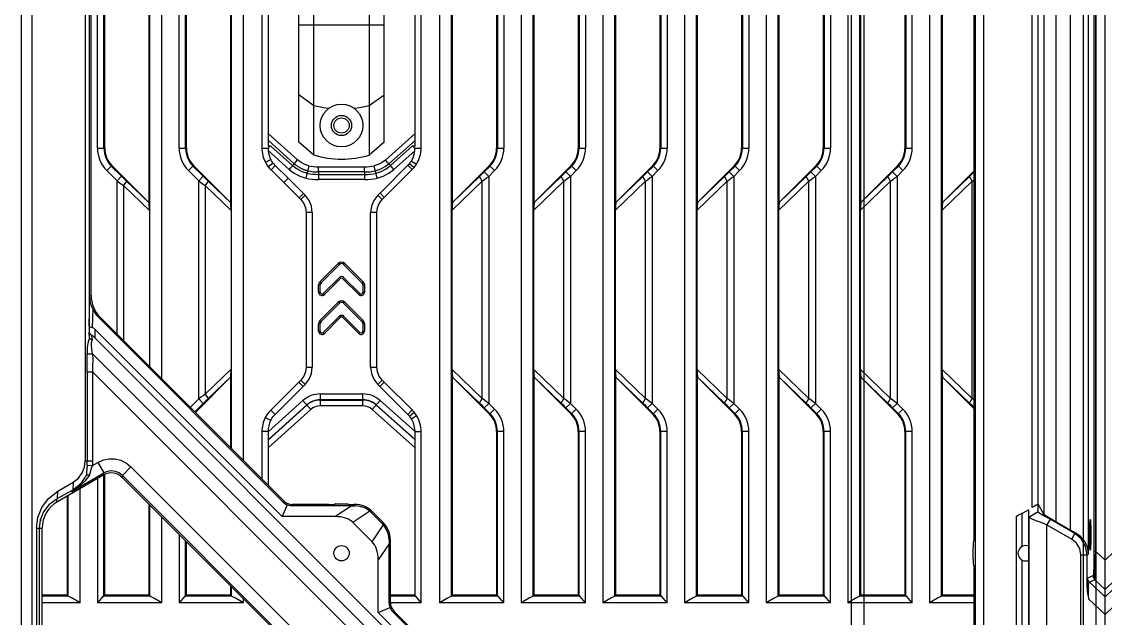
# Model space of a CAD drawing. Header units: millimetres. Extents: x -3132 to 28633, y 682 to 5849.
# Drawn here: x 24383.5 to 24561, y 3838.1 to 3935.7 of the extents above; entities that cross this region are included whole.
import ezdxf

# ---------------------------------------------------------------- set-up
doc = ezdxf.new("R2010")
doc.units = ezdxf.units.MM

# ---------------------------------------------------------------- blocks, each defined once
blk = doc.blocks.new('rtjg')
at = {"linetype": 'Continuous'}
for p, q in [((18239.39, 1763.81), (18239.39, 2763.81)), ((18739.39, 1763.81), (18739.39, 2763.81)), ((18562.02, 1774.2), (18562.02, 2753.42)), ((18563.69, 2752.42), (18563.69, 1775.2)), ((18582.99, 2557.33), (18582.99, 2742.31)), ((18584.99, 2555.33), (18584.99, 2742.31)), ((18596.36, 2543.96), (18596.36, 2742.31)), ((18598.36, 2541.96), (18598.36, 2742.31)), ((18630.42, 2742.31), (18630.42, 2518.72)), ((18632.41, 2519.79), (18632.41, 2742.31)), ((18643.79, 2742.31), (18643.79, 2518.72)), ((18645.78, 2519.79), (18645.78, 2742.31)), ((18657.16, 2742.31), (18657.16, 2518.72)), ((18659.15, 2519.79), (18659.15, 2742.31)), ((18670.53, 2742.31), (18670.53, 2518.72)), ((18672.52, 2519.79), (18672.52, 2742.31)), ((18683.9, 2741.92), (18683.9, 2518.72)), ((18685.89, 2519.79), (18685.89, 2740.75)), ((18737.58, 2736.12), (18737.58, 2527.12)), ((18737.87, 2527.12), (18737.87, 2736.08)), ((18572.44, 2734.24), (18572.44, 2541.89)), ((18573.06, 2734.24), (18573.06, 2562.49)), ((18573.39, 2568.99), (18573.39, 2734.24)), ((18697.27, 2729.43), (18697.27, 2518.72)), ((18699.26, 2519.79), (18699.26, 2727.44)), ((18733.7, 2726.03), (18733.7, 2530.64)), ((18736.69, 2526.71), (18736.69, 2726.03)), ((18731.37, 2531.98), (18731.37, 2723.71)), ((18729.37, 2721.61), (18729.37, 2533.21)), ((18710.64, 2718.18), (18710.64, 2518.72)), ((18712.63, 2519.79), (18712.63, 2714.07)), ((18717.89, 2706.32), (18717.89, 2528.83)), ((18727.42, 2697.01), (18727.42, 2534.29)), ((18728.42, 2534.83), (18728.42, 2697.01)), ((18582.85, 2693.4), (18582.85, 2584.22)), ((18596.22, 2693.4), (18596.22, 2584.22)), ((18632.56, 2584.22), (18632.56, 2693.41)), ((18645.93, 2584.22), (18645.93, 2693.41)), ((18659.3, 2584.22), (18659.3, 2693.41)), ((18672.67, 2584.22), (18672.67, 2693.41)), ((18686.04, 2584.22), (18686.04, 2693.41)), ((18699.41, 2584.22), (18699.41, 2693.41)), ((18712.78, 2584.22), (18712.78, 2693.41)), ((18718.12, 2689.13), (18718.12, 2450.2)), ((18719.54, 2445.33), (18719.54, 2689.13)), ((18574.44, 2593.11), (18574.44, 2684.51)), ((18575.49, 2593.11), (18575.49, 2684.51)), ((18575.62, 2593.11), (18575.62, 2684.51)), ((18587.81, 2593.11), (18587.81, 2684.51)), ((18588.86, 2593.11), (18588.86, 2684.51)), ((18588.99, 2593.11), (18588.99, 2684.51)), ((18601.36, 2684.51), (18601.36, 2593.11)), ((18602.36, 2684.43), (18602.36, 2593.45)), ((18609.85, 2591.98), (18609.85, 2685.64)), ((18618.92, 2685.65), (18618.92, 2591.97)), ((18626.42, 2593.43), (18626.42, 2684.46)), ((18627.42, 2593.11), (18627.42, 2684.5)), ((18639.78, 2684.51), (18639.78, 2593.11)), ((18639.92, 2684.51), (18639.92, 2593.11)), ((18640.97, 2684.51), (18640.97, 2593.11)), ((18653.15, 2684.51), (18653.15, 2593.11)), ((18653.29, 2684.51), (18653.29, 2593.11)), ((18654.34, 2684.51), (18654.34, 2593.11)), ((18666.52, 2684.51), (18666.52, 2593.11)), ((18666.66, 2684.51), (18666.66, 2593.11)), ((18667.71, 2684.51), (18667.71, 2593.11)), ((18679.89, 2684.51), (18679.89, 2593.11)), ((18680.03, 2684.51), (18680.03, 2593.11)), ((18681.08, 2684.51), (18681.08, 2593.11)), ((18693.26, 2684.51), (18693.26, 2593.11)), ((18693.4, 2684.51), (18693.4, 2593.11)), ((18694.45, 2684.51), (18694.45, 2593.11)), ((18706.63, 2684.51), (18706.63, 2593.11)), ((18706.77, 2684.51), (18706.77, 2593.11)), ((18707.82, 2593.11), (18707.82, 2684.51)), ((18607.39, 2594.07), (18607.39, 2683.54)), ((18621.39, 2594.06), (18621.39, 2683.55)), ((18607.39, 2613.28), (18621.39, 2613.28)), ((18609.85, 2600.04), (18607.39, 2601.81)), ((18621.39, 2601.8), (18618.92, 2600.02)), ((18607.2, 2591.17), (18602.36, 2595.51)), ((18606.65, 2590.55), (18602.36, 2594.39)), ((18609.85, 2591.98), (18607.39, 2594.07)), ((18621.39, 2594.06), (18618.92, 2591.97)), ((18626.42, 2595.49), (18621.58, 2591.16)), ((18626.42, 2594.37), (18622.13, 2590.54)), ((18574.44, 2593.11), (18575.62, 2593.11)), ((18587.81, 2593.11), (18588.99, 2593.11)), ((18601.36, 2593.11), (18602.41, 2593.11)), ((18602.8, 2593.45), (18602.36, 2593.45)), ((18602.38, 2592.72), (18605.83, 2589.62)), ((18602.8, 2593.45), (18606.38, 2590.24)), ((18622.4, 2590.24), (18625.97, 2593.43)), ((18622.95, 2589.61), (18626.4, 2592.69)), ((18626.42, 2593.43), (18625.97, 2593.43)), ((18626.36, 2593.11), (18627.42, 2593.11)), ((18639.78, 2593.11), (18640.97, 2593.11)), ((18653.15, 2593.11), (18654.34, 2593.11)), ((18666.52, 2593.11), (18667.71, 2593.11)), ((18679.89, 2593.11), (18681.08, 2593.11)), ((18693.26, 2593.11), (18694.45, 2593.11)), ((18706.63, 2593.11), (18707.82, 2593.11)), ((18602.82, 2591.24), (18601.93, 2590.78)), ((18603.19, 2590.67), (18602.4, 2590.05)), ((18606.65, 2590.55), (18606.38, 2590.24)), ((18606.65, 2590.55), (18606.8, 2590.71)), ((18606.8, 2590.71), (18607.2, 2591.17)), ((18625.24, 2590.3), (18620.69, 2585.75)), ((18621.98, 2590.71), (18621.58, 2591.16)), ((18622.13, 2590.54), (18621.98, 2590.71)), ((18622.13, 2590.54), (18622.4, 2590.24)), ((18625.24, 2590.3), (18625.94, 2589.59)), ((18625.5, 2590.58), (18626.26, 2589.94)), ((18625.82, 2591), (18626.67, 2590.48)), ((18576.79, 2590.28), (18575.95, 2589.44)), ((18575.95, 2589.44), (18577.64, 2587.75)), ((18578.39, 2588.5), (18576.7, 2590.18)), ((18582.85, 2584.22), (18576.79, 2590.28)), ((18590.16, 2590.28), (18589.32, 2589.44)), ((18589.32, 2589.44), (18591.01, 2587.75)), ((18591.76, 2588.5), (18590.07, 2590.18)), ((18596.22, 2584.22), (18590.16, 2590.28)), ((18603.54, 2590.28), (18602.85, 2589.56)), ((18602.85, 2589.56), (18604.93, 2587.49)), ((18605.64, 2588.2), (18603.54, 2590.28)), ((18609.05, 2590.22), (18608.56, 2588.2)), ((18608.78, 2589.43), (18608.85, 2589.41)), ((18610.61, 2590.04), (18618.17, 2590.04)), ((18610.61, 2589.21), (18610.61, 2588.8)), ((18618.16, 2589.21), (18610.61, 2589.21)), ((18610.61, 2588.8), (18618.16, 2588.8)), ((18618.16, 2589.21), (18618.16, 2588.8)), ((18620.24, 2588.21), (18619.75, 2590.22)), ((18621.39, 2585.04), (18625.94, 2589.59)), ((18622.95, 2589.61), (18622.4, 2590.24)), ((18638.61, 2590.28), (18632.56, 2584.22)), ((18638.71, 2590.18), (18637.76, 2589.23)), ((18637.76, 2589.23), (18638.5, 2588.49)), ((18638.5, 2588.49), (18639.45, 2589.44)), ((18639.45, 2589.44), (18638.61, 2590.28)), ((18651.98, 2590.28), (18645.93, 2584.22)), ((18652.08, 2590.18), (18651.13, 2589.23)), ((18651.13, 2589.23), (18651.87, 2588.49)), ((18651.87, 2588.49), (18652.82, 2589.44)), ((18652.82, 2589.44), (18651.98, 2590.28)), ((18665.35, 2590.28), (18659.3, 2584.22)), ((18665.45, 2590.18), (18664.5, 2589.23)), ((18664.5, 2589.23), (18665.24, 2588.49)), ((18665.24, 2588.49), (18666.19, 2589.44)), ((18666.19, 2589.44), (18665.35, 2590.28)), ((18678.72, 2590.28), (18672.67, 2584.22)), ((18678.82, 2590.18), (18677.87, 2589.23)), ((18677.87, 2589.23), (18678.61, 2588.49)), ((18678.61, 2588.49), (18679.56, 2589.44)), ((18679.56, 2589.44), (18678.72, 2590.28)), ((18692.09, 2590.28), (18686.04, 2584.22)), ((18692.19, 2590.18), (18691.24, 2589.23)), ((18691.24, 2589.23), (18691.98, 2588.49)), ((18691.98, 2588.49), (18692.93, 2589.44)), ((18692.93, 2589.44), (18692.09, 2590.28)), ((18705.46, 2590.28), (18699.41, 2584.22)), ((18705.56, 2590.18), (18704.61, 2589.23)), ((18704.61, 2589.23), (18705.35, 2588.49)), ((18705.35, 2588.49), (18706.3, 2589.44)), ((18706.3, 2589.44), (18705.46, 2590.28)), ((18717.89, 2589.33), (18712.78, 2584.22)), ((18577.64, 2587.75), (18578.39, 2588.5)), ((18577.64, 2562.68), (18577.64, 2587.75)), ((18579.17, 2587.72), (18578.71, 2586.98)), ((18578.71, 2586.98), (18578.71, 2561.61)), ((18578.71, 2586.98), (18582.95, 2582.88)), ((18582.88, 2584.14), (18579.17, 2587.72)), ((18591.01, 2587.75), (18591.76, 2588.5)), ((18591.01, 2552.08), (18591.01, 2587.75)), ((18592.54, 2587.72), (18592.08, 2586.98)), ((18592.08, 2586.98), (18592.08, 2552.85)), ((18592.08, 2586.98), (18596.32, 2582.88)), ((18596.25, 2584.14), (18592.54, 2587.72)), ((18605.64, 2588.2), (18604.93, 2587.49)), ((18604.93, 2587.49), (18607.43, 2584.99)), ((18608.14, 2585.7), (18605.64, 2588.2)), ((18618.16, 2587.97), (18610.62, 2587.97)), ((18632.47, 2582.92), (18637.43, 2587.71)), ((18636.97, 2588.46), (18632.54, 2584.19)), ((18637.43, 2587.71), (18636.97, 2588.46)), ((18637.43, 2552.12), (18637.43, 2587.71)), ((18638.5, 2588.49), (18638.5, 2551.34)), ((18645.84, 2582.92), (18650.8, 2587.71)), ((18650.34, 2588.46), (18645.91, 2584.19)), ((18650.8, 2587.71), (18650.34, 2588.46)), ((18650.8, 2552.12), (18650.8, 2587.71)), ((18651.87, 2588.49), (18651.87, 2551.34)), ((18659.21, 2582.92), (18664.17, 2587.71)), ((18663.71, 2588.46), (18659.28, 2584.19)), ((18664.17, 2587.71), (18663.71, 2588.46)), ((18664.17, 2552.12), (18664.17, 2587.71)), ((18665.24, 2588.49), (18665.24, 2551.34)), ((18672.58, 2582.92), (18677.54, 2587.71)), ((18677.08, 2588.46), (18672.65, 2584.19)), ((18677.54, 2587.71), (18677.08, 2588.46)), ((18677.54, 2552.12), (18677.54, 2587.71)), ((18678.61, 2588.49), (18678.61, 2551.34)), ((18685.95, 2582.92), (18690.91, 2587.71)), ((18690.45, 2588.46), (18686.02, 2584.19)), ((18690.91, 2587.71), (18690.45, 2588.46)), ((18690.91, 2552.12), (18690.91, 2587.71)), ((18691.98, 2588.49), (18691.98, 2551.34)), ((18699.32, 2582.92), (18704.28, 2587.71)), ((18703.82, 2588.46), (18699.39, 2584.19)), ((18704.28, 2587.71), (18703.82, 2588.46)), ((18704.28, 2552.12), (18704.28, 2587.71)), ((18705.35, 2588.49), (18705.35, 2551.34)), ((18712.69, 2582.92), (18717.65, 2587.71)), ((18717.19, 2588.46), (18712.76, 2584.19)), ((18717.65, 2587.71), (18717.19, 2588.46)), ((18717.65, 2587.71), (18717.89, 2587.88)), ((18717.65, 2552.12), (18717.65, 2587.71)), ((18608.14, 2585.7), (18607.43, 2584.99)), ((18608.42, 2585.41), (18607.72, 2584.7)), ((18620.35, 2585.41), (18621.05, 2584.7)), ((18620.69, 2585.75), (18621.39, 2585.04)), ((18582.85, 2584.22), (18582.88, 2584.14)), ((18582.95, 2582.88), (18582.88, 2584.14)), ((18596.22, 2584.22), (18596.25, 2584.14)), ((18596.32, 2582.88), (18596.25, 2584.14)), ((18632.54, 2584.19), (18632.47, 2582.92)), ((18632.56, 2584.22), (18632.54, 2584.19)), ((18645.91, 2584.19), (18645.84, 2582.92)), ((18645.93, 2584.22), (18645.91, 2584.19)), ((18659.28, 2584.19), (18659.21, 2582.92)), ((18659.3, 2584.22), (18659.28, 2584.19)), ((18672.65, 2584.19), (18672.58, 2582.92)), ((18672.67, 2584.22), (18672.65, 2584.19)), ((18686.02, 2584.19), (18685.95, 2582.92)), ((18686.04, 2584.22), (18686.02, 2584.19)), ((18699.39, 2584.19), (18699.32, 2582.92)), ((18699.41, 2584.22), (18699.39, 2584.19)), ((18712.76, 2584.19), (18712.69, 2582.92)), ((18712.78, 2584.22), (18712.76, 2584.19)), ((18582.95, 2582.88), (18582.95, 2557.37)), ((18596.32, 2582.88), (18596.32, 2556.95)), ((18608.61, 2582.57), (18608.61, 2557.26)), ((18609.61, 2582.57), (18608.61, 2582.57)), ((18609.61, 2582.57), (18609.61, 2557.26)), ((18619.16, 2557.26), (18619.16, 2582.57)), ((18620.16, 2582.57), (18619.16, 2582.57)), ((18620.16, 2557.26), (18620.16, 2582.57)), ((18632.47, 2582.92), (18632.47, 2556.91)), ((18645.84, 2582.92), (18645.84, 2556.91)), ((18659.21, 2582.92), (18659.21, 2556.91)), ((18672.58, 2582.92), (18672.58, 2556.91)), ((18685.95, 2582.92), (18685.95, 2556.91)), ((18699.32, 2582.92), (18699.32, 2556.91)), ((18712.69, 2582.92), (18712.69, 2556.91)), ((18613.86, 2574.25), (18610.86, 2571.25)), ((18611.04, 2571.08), (18614.04, 2574.08)), ((18614.04, 2574.08), (18613.86, 2574.25)), ((18614.92, 2574.25), (18614.74, 2574.08)), ((18614.74, 2574.08), (18617.74, 2571.08)), ((18617.92, 2571.25), (18614.92, 2574.25)), ((18610.86, 2571.25), (18611.04, 2571.08)), ((18614.04, 2571.96), (18611.4, 2569.32)), ((18611.58, 2569.14), (18614.21, 2571.78)), ((18614.21, 2571.78), (18614.04, 2571.96)), ((18614.74, 2571.96), (18614.57, 2571.78)), ((18614.57, 2571.78), (18617.2, 2569.14)), ((18617.38, 2569.32), (18614.74, 2571.96)), ((18617.74, 2571.08), (18617.92, 2571.25)), ((18610.64, 2569.53), (18610.64, 2570.72)), ((18610.89, 2570.72), (18610.64, 2570.72)), ((18610.64, 2569.53), (18610.89, 2569.53)), ((18610.89, 2569.53), (18610.89, 2570.72)), ((18611.4, 2569.32), (18611.58, 2569.14)), ((18617.2, 2569.14), (18617.38, 2569.32)), ((18617.89, 2570.72), (18617.89, 2569.53)), ((18618.14, 2570.72), (18617.89, 2570.72)), ((18617.89, 2569.53), (18618.14, 2569.53)), ((18618.14, 2570.72), (18618.14, 2569.53)), ((18573.08, 2564), (18573.2, 2568.91)), ((18573.39, 2568.99), (18573.2, 2568.91)), ((18613.86, 2567.89), (18610.86, 2564.89)), ((18611.04, 2564.71), (18614.04, 2567.71)), ((18614.04, 2567.71), (18613.86, 2567.89)), ((18614.92, 2567.89), (18614.74, 2567.71)), ((18614.74, 2567.71), (18617.74, 2564.71)), ((18617.92, 2564.89), (18614.92, 2567.89)), ((18573.66, 2566.79), (18573.58, 2563.73)), ((18574.63, 2565.38), (18574.85, 2565.47)), ((18574.85, 2565.47), (18604.93, 2535.39)), ((18614.04, 2565.59), (18611.4, 2562.96)), ((18614.21, 2565.42), (18614.04, 2565.59)), ((18614.74, 2565.59), (18614.57, 2565.42)), ((18617.38, 2562.96), (18614.74, 2565.59)), ((18574.63, 2565.38), (18604.84, 2535.18)), ((18610.64, 2563.17), (18610.64, 2564.36)), ((18610.89, 2564.36), (18610.64, 2564.36)), ((18610.86, 2564.89), (18611.04, 2564.71)), ((18610.89, 2563.17), (18610.89, 2564.36)), ((18611.58, 2562.78), (18614.21, 2565.42)), ((18614.57, 2565.42), (18617.2, 2562.78)), ((18617.74, 2564.71), (18617.92, 2564.89)), ((18617.89, 2564.36), (18617.89, 2563.17)), ((18618.14, 2564.36), (18617.89, 2564.36)), ((18618.14, 2564.36), (18618.14, 2563.17)), ((18574.07, 2562.01), (18574.07, 2563.42)), ((18604.68, 2532.81), (18574.07, 2563.42)), ((18574.07, 2562.01), (18691.03, 2445.05)), ((18610.64, 2563.17), (18610.89, 2563.17)), ((18611.4, 2562.96), (18611.58, 2562.78)), ((18617.2, 2562.78), (18617.38, 2562.96)), ((18617.89, 2563.17), (18618.14, 2563.17)), ((18663.49, 2469.63), (18573.64, 2559.47)), ((18596.32, 2556.95), (18592.08, 2552.85)), ((18596.25, 2555.69), (18596.32, 2556.95)), ((18608.61, 2557.26), (18609.61, 2557.26)), ((18619.16, 2557.26), (18620.16, 2557.26)), ((18632.47, 2556.91), (18632.54, 2555.64)), ((18637.43, 2552.12), (18632.47, 2556.91)), ((18645.84, 2556.91), (18645.91, 2555.64)), ((18650.8, 2552.12), (18645.84, 2556.91)), ((18659.21, 2556.91), (18659.28, 2555.64)), ((18664.17, 2552.12), (18659.21, 2556.91)), ((18672.58, 2556.91), (18672.65, 2555.64)), ((18677.54, 2552.12), (18672.58, 2556.91)), ((18685.95, 2556.91), (18686.02, 2555.64)), ((18690.91, 2552.12), (18685.95, 2556.91)), ((18699.32, 2556.91), (18699.39, 2555.64)), ((18704.28, 2552.12), (18699.32, 2556.91)), ((18712.69, 2556.91), (18712.76, 2555.64)), ((18717.65, 2552.12), (18712.69, 2556.91)), ((18572.76, 2556.49), (18572.76, 2541.89)), ((18572.76, 2556.49), (18573.63, 2556.49)), ((18573.63, 2556.49), (18573.63, 2541.89)), ((18573.63, 2556.49), (18662.73, 2467.39)), ((18590.47, 2549.85), (18596.22, 2555.61)), ((18592.54, 2552.11), (18596.25, 2555.69)), ((18596.22, 2555.61), (18596.25, 2555.69)), ((18596.22, 2555.61), (18596.22, 2544.1)), ((18607.42, 2554.83), (18602.82, 2550.25)), ((18608.12, 2554.12), (18607.42, 2554.83)), ((18608.43, 2554.43), (18607.72, 2555.13)), ((18620.35, 2554.42), (18621.06, 2555.13)), ((18632.55, 2555.64), (18636.97, 2551.37)), ((18632.56, 2519.94), (18632.56, 2555.62)), ((18632.56, 2555.62), (18638.61, 2549.55)), ((18645.92, 2555.64), (18650.34, 2551.37)), ((18645.93, 2519.94), (18645.93, 2555.62)), ((18645.93, 2555.62), (18651.98, 2549.55)), ((18659.29, 2555.64), (18663.71, 2551.37)), ((18659.3, 2519.94), (18659.3, 2555.62)), ((18659.3, 2555.62), (18665.35, 2549.55)), ((18672.66, 2555.64), (18677.08, 2551.37)), ((18672.67, 2519.94), (18672.67, 2555.62)), ((18672.67, 2555.62), (18678.72, 2549.55)), ((18686.03, 2555.64), (18690.45, 2551.37)), ((18686.04, 2519.94), (18686.04, 2555.62)), ((18686.04, 2555.62), (18692.09, 2549.55)), ((18699.4, 2555.64), (18703.82, 2551.37)), ((18699.41, 2519.94), (18699.41, 2555.62)), ((18699.41, 2555.62), (18705.46, 2549.55)), ((18712.77, 2555.64), (18717.19, 2551.37)), ((18712.78, 2519.94), (18712.78, 2555.62)), ((18712.78, 2555.62), (18717.89, 2550.5)), ((18603.53, 2549.54), (18608.12, 2554.12)), ((18621.39, 2554.8), (18620.68, 2554.09)), ((18620.68, 2554.09), (18625.23, 2549.54)), ((18625.93, 2550.26), (18621.39, 2554.8)), ((18591.01, 2552.08), (18589.63, 2550.69)), ((18590.37, 2549.95), (18591.76, 2551.34)), ((18591.76, 2551.34), (18591.01, 2552.08)), ((18592.08, 2552.85), (18592.54, 2552.11)), ((18608.07, 2551.8), (18602.36, 2546.68)), ((18609.37, 2550.35), (18608.07, 2551.8)), ((18610.89, 2552.88), (18610.89, 2550.94)), ((18610.89, 2552.88), (18617.9, 2552.88)), ((18617.9, 2551.93), (18610.89, 2551.93)), ((18610.89, 2551.89), (18617.9, 2551.89)), ((18617.9, 2550.94), (18617.9, 2552.88)), ((18620.71, 2551.8), (18619.42, 2550.36)), ((18626.42, 2546.71), (18620.71, 2551.8)), ((18636.97, 2551.37), (18637.43, 2552.12)), ((18638.5, 2551.34), (18637.76, 2550.6)), ((18639.45, 2550.39), (18638.5, 2551.34)), ((18650.34, 2551.37), (18650.8, 2552.12)), ((18651.87, 2551.34), (18651.13, 2550.6)), ((18652.82, 2550.39), (18651.87, 2551.34)), ((18663.71, 2551.37), (18664.17, 2552.12)), ((18665.24, 2551.34), (18664.5, 2550.6)), ((18666.19, 2550.39), (18665.24, 2551.34)), ((18677.08, 2551.37), (18677.54, 2552.12)), ((18678.61, 2551.34), (18677.87, 2550.6)), ((18679.56, 2550.39), (18678.61, 2551.34)), ((18690.45, 2551.37), (18690.91, 2552.12)), ((18691.98, 2551.34), (18691.24, 2550.6)), ((18692.93, 2550.39), (18691.98, 2551.34)), ((18703.82, 2551.37), (18704.28, 2552.12)), ((18705.35, 2551.34), (18704.61, 2550.6)), ((18706.3, 2550.39), (18705.35, 2551.34)), ((18717.19, 2551.37), (18717.65, 2552.12)), ((18717.89, 2551.95), (18717.65, 2552.12)), ((18608.7, 2551.09), (18602.36, 2545.4)), ((18602.36, 2545.34), (18608.73, 2551.06)), ((18602.36, 2544.07), (18609.37, 2550.35)), ((18603.53, 2549.54), (18602.82, 2550.25)), ((18617.9, 2550.94), (18610.89, 2550.94)), ((18619.42, 2550.36), (18626.42, 2544.09)), ((18620.05, 2551.06), (18626.42, 2545.36)), ((18626.42, 2545.42), (18620.08, 2551.1)), ((18625.23, 2549.54), (18625.93, 2550.26)), ((18625.5, 2549.25), (18626.27, 2549.89)), ((18638.71, 2549.65), (18637.76, 2550.6)), ((18638.61, 2549.55), (18639.45, 2550.39)), ((18652.08, 2549.65), (18651.13, 2550.6)), ((18651.98, 2549.55), (18652.82, 2550.39)), ((18665.45, 2549.65), (18664.5, 2550.6)), ((18665.35, 2549.55), (18666.19, 2550.39)), ((18678.82, 2549.65), (18677.87, 2550.6)), ((18678.72, 2549.55), (18679.56, 2550.39)), ((18692.19, 2549.65), (18691.24, 2550.6)), ((18692.09, 2549.55), (18692.93, 2550.39)), ((18705.56, 2549.65), (18704.61, 2550.6)), ((18705.46, 2549.55), (18706.3, 2550.39)), ((18602.81, 2548.56), (18601.91, 2549.02)), ((18625.82, 2548.83), (18626.67, 2549.36)), ((18601.36, 2546.73), (18601.36, 2538.96)), ((18602.36, 2546.73), (18601.36, 2546.73)), ((18602.36, 2546.73), (18602.36, 2537.96)), ((18626.42, 2546.71), (18627.42, 2546.72)), ((18626.42, 2519.81), (18626.42, 2546.71)), ((18627.42, 2518.72), (18627.42, 2546.71)), ((18639.78, 2546.73), (18639.78, 2519.94)), ((18640.97, 2546.73), (18639.78, 2546.73)), ((18639.92, 2519.81), (18639.92, 2546.73)), ((18640.97, 2518.72), (18640.97, 2546.73)), ((18653.15, 2546.73), (18653.15, 2519.94)), ((18654.34, 2546.73), (18653.15, 2546.73)), ((18653.29, 2519.81), (18653.29, 2546.73)), ((18654.34, 2518.72), (18654.34, 2546.73)), ((18666.52, 2546.73), (18666.52, 2519.94)), ((18667.71, 2546.73), (18666.52, 2546.73)), ((18666.66, 2519.81), (18666.66, 2546.73)), ((18667.71, 2518.72), (18667.71, 2546.73)), ((18679.89, 2546.73), (18679.89, 2519.94)), ((18681.08, 2546.73), (18679.89, 2546.73)), ((18680.03, 2519.81), (18680.03, 2546.73)), ((18681.08, 2518.72), (18681.08, 2546.73)), ((18693.26, 2546.73), (18693.26, 2519.94)), ((18694.45, 2546.73), (18693.26, 2546.73)), ((18693.4, 2519.81), (18693.4, 2546.73)), ((18694.45, 2518.72), (18694.45, 2546.73)), ((18706.63, 2546.73), (18706.63, 2519.94)), ((18707.82, 2546.73), (18706.63, 2546.73)), ((18706.77, 2519.81), (18706.77, 2546.73)), ((18707.82, 2518.72), (18707.82, 2546.73)), ((18573.63, 2541.89), (18572.44, 2541.89)), ((18572.73, 2541.25), (18573.6, 2541.16)), ((18573.6, 2541.16), (18574.51, 2541.69)), ((18574.51, 2541.69), (18575.5, 2539.95)), ((18578.51, 2539.56), (18579.92, 2540.97)), ((18662.73, 2458.16), (18579.92, 2540.97)), ((18575.46, 2539.62), (18567.89, 2535.25)), ((18570.26, 2536.93), (18575.5, 2539.95)), ((18570.44, 2538.43), (18571.32, 2539.12)), ((18572.37, 2539.2), (18571.84, 2538.41)), ((18572.17, 2538.85), (18572.37, 2539.2)), ((18573.15, 2539.61), (18572.38, 2538.63)), ((18574.44, 2539.03), (18574.44, 2518.72)), ((18575.46, 2539.62), (18575.5, 2539.95)), ((18575.49, 2519.81), (18575.49, 2539.62)), ((18575.62, 2519.94), (18575.62, 2539.7)), ((18578.51, 2539.56), (18578.46, 2539.23)), ((18605.81, 2511.89), (18578.46, 2539.23)), ((18578.51, 2539.56), (18607.96, 2510.11)), ((18567.94, 2536.98), (18570.44, 2538.43)), ((18571.41, 2537.73), (18570.26, 2536.93)), ((18570.26, 2536.93), (18570.59, 2537.15)), ((18570.44, 2538.43), (18570.4, 2537.13)), ((18571.18, 2537.71), (18570.4, 2537.13)), ((18571.84, 2538.41), (18571.18, 2537.71)), ((18572.38, 2538.63), (18571.41, 2537.73)), ((18571.62, 2518.72), (18571.62, 2537.41)), ((18567.67, 2535.63), (18567.9, 2535.75)), ((18567.89, 2535.25), (18567.67, 2535.63)), ((18570.2, 2537.02), (18567.9, 2535.75)), ((18567.9, 2535.75), (18567.94, 2536.98)), ((18569.48, 2536.17), (18569.48, 2519.94)), ((18569.62, 2519.79), (18569.62, 2536.25)), ((18570.2, 2537.02), (18570.26, 2536.93)), ((18604.93, 2535.39), (18604.87, 2535.25)), ((18565.59, 2533.59), (18565.04, 2532.26)), ((18582.85, 2534.84), (18582.85, 2519.94)), ((18582.99, 2519.79), (18582.99, 2534.7)), ((18605.49, 2534.75), (18604.68, 2532.81)), ((18615.95, 2534.59), (18606.22, 2534.59)), ((18606.28, 2534.67), (18606.33, 2534.81)), ((18612.31, 2534.81), (18606.33, 2534.81)), ((18613.4, 2534.88), (18613.31, 2534.84)), ((18613.32, 2532.81), (18615.95, 2534.59)), ((18613.4, 2534.88), (18615.38, 2534.88)), ((18615.38, 2534.88), (18615.47, 2534.84)), ((18619.02, 2533.7), (18616.26, 2531.83)), ((18616.58, 2534.81), (18616.46, 2534.81)), ((18616.58, 2534.81), (18616.58, 2534.59)), ((18619.26, 2533.49), (18619.41, 2533.64)), ((18619.41, 2533.64), (18621.22, 2531.83)), ((18726.89, 2533.94), (18725.83, 2533.33)), ((18726.89, 2493.68), (18726.89, 2533.94)), ((18728.44, 2533.59), (18726.89, 2532.69)), ((18728.44, 2534.82), (18728.42, 2534.83)), ((18728.44, 2533.59), (18728.44, 2534.82)), ((18729.37, 2533.21), (18728.44, 2534.82)), ((18564.44, 2530.92), (18564.67, 2532.69)), ((18565.04, 2532.26), (18564.87, 2530.92)), ((18565.12, 2532.05), (18565.02, 2532.05)), ((18565.12, 2532.44), (18565.12, 2532.05)), ((18584.99, 2518.72), (18584.99, 2532.7)), ((18613.32, 2532.81), (18604.68, 2532.81)), ((18619.41, 2528.69), (18616.26, 2531.83)), ((18621.07, 2531.68), (18619.26, 2533.49)), ((18621.22, 2531.83), (18621.07, 2531.68)), ((18724.84, 2532.79), (18724.84, 2494.82)), ((18725.83, 2527.93), (18725.83, 2533.33)), ((18726.96, 2494.97), (18726.96, 2532.65)), ((18726.96, 2532.65), (18727.41, 2532.45)), ((18730.41, 2532.37), (18729.89, 2531.48)), ((18734.46, 2530.04), (18730.41, 2532.37)), ((18731.37, 2531.98), (18733.7, 2530.64)), ((18564.44, 2530.92), (18564.44, 2429.74)), ((18564.44, 2530.92), (18565.39, 2530.92)), ((18564.87, 2530.92), (18564.87, 2429.74)), ((18565.39, 2429.74), (18565.39, 2530.92)), ((18619.41, 2528.69), (18621.28, 2531.44)), ((18729.3, 2531.71), (18729.89, 2531.48)), ((18729.89, 2496.14), (18729.89, 2531.48)), ((18729.89, 2531.48), (18733.94, 2529.14)), ((18733.94, 2529.14), (18734.46, 2530.04)), ((18734.6, 2530.12), (18734.46, 2530.04)), ((18587.81, 2529.89), (18587.81, 2518.72)), ((18588.86, 2519.81), (18588.86, 2528.83)), ((18588.99, 2519.94), (18588.99, 2528.7)), ((18622.17, 2528.37), (18620.39, 2525.74)), ((18622.17, 2529), (18622.39, 2529)), ((18622.17, 2518.64), (18622.17, 2528.37)), ((18622.39, 2518.76), (18622.39, 2529)), ((18239.39, 2525.68), (18240.91, 2527.12)), ((18717.82, 2527.74), (18717.86, 2527.84)), ((18717.82, 2525.87), (18717.82, 2527.74)), ((18735.42, 2501.04), (18735.42, 2526.57)), ((18735.42, 2526.57), (18736.45, 2526.57)), ((18736.45, 2526.57), (18736.69, 2526.71)), ((18736.45, 2521.13), (18736.45, 2526.57)), ((18737.87, 2527.12), (18737.58, 2527.12)), ((18737.87, 2527.12), (18739.39, 2525.68)), ((18620.39, 2517.1), (18620.39, 2525.74)), ((18717.82, 2525.87), (18717.86, 2525.78)), ((18717.89, 2524.79), (18717.89, 2502.83)), ((18725.83, 2501.93), (18725.83, 2525.69)), ((18736.56, 2522.8), (18737.43, 2523.16)), ((18241.05, 2522.45), (18239.39, 2520.87)), ((18239.39, 2519.68), (18241.92, 2522.09)), ((18596.22, 2521.47), (18596.22, 2519.94)), ((18596.36, 2519.79), (18596.36, 2521.33)), ((18737.73, 2522.45), (18736.85, 2522.09)), ((18736.85, 2522.09), (18739.39, 2519.68)), ((18739.39, 2520.87), (18737.73, 2522.45)), ((18242.03, 2519.32), (18239.39, 2516.8)), ((18569.48, 2519.94), (18565.39, 2519.94)), ((18569.62, 2519.8), (18565.39, 2519.8)), ((18575.36, 2519.8), (18574.44, 2518.72)), ((18575.36, 2519.8), (18575.49, 2519.81)), ((18582.99, 2519.8), (18575.36, 2519.8)), ((18575.49, 2519.81), (18575.62, 2519.94)), ((18582.85, 2519.94), (18575.62, 2519.94)), ((18588.73, 2519.8), (18587.81, 2518.72)), ((18588.73, 2519.8), (18588.86, 2519.81)), ((18596.36, 2519.8), (18588.73, 2519.8)), ((18588.86, 2519.81), (18588.99, 2519.94)), ((18596.22, 2519.94), (18588.99, 2519.94)), ((18598.36, 2518.72), (18598.36, 2519.33)), ((18626.42, 2519.94), (18622.39, 2519.94)), ((18626.57, 2519.8), (18622.39, 2519.8)), ((18626.42, 2519.81), (18626.57, 2519.8)), ((18627.42, 2518.72), (18626.57, 2519.8)), ((18632.42, 2519.8), (18632.46, 2519.84)), ((18640.05, 2519.8), (18632.42, 2519.8)), ((18632.46, 2519.84), (18632.56, 2519.94)), ((18639.78, 2519.94), (18632.56, 2519.94)), ((18639.92, 2519.81), (18639.78, 2519.94)), ((18639.92, 2519.81), (18640.05, 2519.8)), ((18640.97, 2518.72), (18640.05, 2519.8)), ((18645.79, 2519.8), (18645.83, 2519.84)), ((18653.42, 2519.8), (18645.79, 2519.8)), ((18645.83, 2519.84), (18645.93, 2519.94)), ((18653.15, 2519.94), (18645.93, 2519.94)), ((18653.29, 2519.81), (18653.15, 2519.94)), ((18653.29, 2519.81), (18653.42, 2519.8)), ((18654.34, 2518.72), (18653.42, 2519.8)), ((18659.16, 2519.8), (18659.2, 2519.84)), ((18666.79, 2519.8), (18659.16, 2519.8)), ((18659.2, 2519.84), (18659.3, 2519.94)), ((18666.52, 2519.94), (18659.3, 2519.94)), ((18666.66, 2519.81), (18666.52, 2519.94)), ((18666.66, 2519.81), (18666.79, 2519.8)), ((18667.71, 2518.72), (18666.79, 2519.8)), ((18672.53, 2519.8), (18672.57, 2519.84)), ((18680.16, 2519.8), (18672.53, 2519.8)), ((18672.57, 2519.84), (18672.67, 2519.94)), ((18679.89, 2519.94), (18672.67, 2519.94)), ((18680.03, 2519.81), (18679.89, 2519.94)), ((18680.03, 2519.81), (18680.16, 2519.8)), ((18681.08, 2518.72), (18680.16, 2519.8)), ((18685.9, 2519.8), (18685.94, 2519.84)), ((18693.53, 2519.8), (18685.9, 2519.8)), ((18685.94, 2519.84), (18686.04, 2519.94)), ((18693.26, 2519.94), (18686.04, 2519.94)), ((18693.4, 2519.81), (18693.26, 2519.94)), ((18693.4, 2519.81), (18693.53, 2519.8)), ((18694.45, 2518.72), (18693.53, 2519.8)), ((18699.27, 2519.8), (18699.31, 2519.84)), ((18706.9, 2519.8), (18699.27, 2519.8)), ((18699.31, 2519.84), (18699.41, 2519.94)), ((18706.63, 2519.94), (18699.41, 2519.94)), ((18706.77, 2519.81), (18706.63, 2519.94)), ((18706.77, 2519.81), (18706.9, 2519.8)), ((18707.82, 2518.72), (18706.9, 2519.8)), ((18712.64, 2519.8), (18712.68, 2519.84)), ((18717.89, 2519.8), (18712.64, 2519.8)), ((18712.68, 2519.84), (18712.78, 2519.94)), ((18717.89, 2519.94), (18712.78, 2519.94)), ((18739.39, 2516.8), (18736.74, 2519.32)), ((18571.62, 2518.72), (18565.39, 2518.72)), ((18584.99, 2518.72), (18574.44, 2518.72)), ((18598.36, 2518.72), (18587.81, 2518.72)), ((18620.39, 2517.1), (18622.33, 2517.91)), ((18622.39, 2518.76), (18622.25, 2518.7)), ((18627.42, 2518.72), (18622.39, 2518.72)), ((18640.97, 2518.72), (18630.42, 2518.72)), ((18654.34, 2518.72), (18643.79, 2518.72)), ((18667.71, 2518.72), (18657.16, 2518.72)), ((18681.08, 2518.72), (18670.53, 2518.72)), ((18694.45, 2518.72), (18683.9, 2518.72)), ((18707.82, 2518.72), (18697.27, 2518.72)), ((18717.89, 2518.72), (18710.64, 2518.72)), ((18705.46, 2432.03), (18620.39, 2517.1)), ((18622.83, 2517.29), (18622.97, 2517.35)), ((18622.97, 2517.35), (18703.99, 2436.33))]:
    blk.add_line(p, q, dxfattribs=at)
for points in [[(18612.26, 2599.59), (18611.45, 2599.7), (18610.65, 2599.85), (18609.85, 2600.04)], [(18618.92, 2600.02), (18618.13, 2599.84), (18617.33, 2599.7), (18616.52, 2599.58)], [(18602.41, 2593.11), (18602.38, 2592.99), (18602.37, 2592.86), (18602.38, 2592.72)], [(18602.8, 2593.45), (18602.63, 2593.41), (18602.5, 2593.29), (18602.41, 2593.11)], [(18625.82, 2591.01), (18626.1, 2591.54), (18626.29, 2592.1), (18626.4, 2592.69)], [(18626.36, 2593.11), (18626.27, 2593.29), (18626.14, 2593.4), (18625.97, 2593.43)], [(18626.4, 2592.69), (18626.4, 2592.84), (18626.39, 2592.98), (18626.36, 2593.11)], [(18601.93, 2590.78), (18602.07, 2590.53), (18602.23, 2590.29), (18602.4, 2590.05)], [(18603.19, 2590.67), (18603.05, 2590.86), (18602.93, 2591.05), (18602.82, 2591.24)], [(18606.65, 2590.55), (18606.86, 2590.38), (18607.05, 2590.24), (18607.22, 2590.12), (18607.38, 2590.02), (18607.52, 2589.93), (18607.66, 2589.86), (18607.78, 2589.8), (18607.89, 2589.75), (18608, 2589.7), (18608.09, 2589.66), (18608.18, 2589.62), (18608.27, 2589.59), (18608.34, 2589.56), (18608.41, 2589.54), (18608.48, 2589.51), (18608.54, 2589.5), (18608.59, 2589.48), (18608.65, 2589.46), (18608.7, 2589.45), (18608.74, 2589.44), (18608.78, 2589.43)], [(18609.05, 2590.22), (18608.38, 2590.44), (18607.76, 2590.76), (18607.2, 2591.17)], [(18621.58, 2591.16), (18621.03, 2590.76), (18620.41, 2590.44), (18619.75, 2590.22)], [(18619.95, 2589.41), (18620.8, 2589.7), (18621.52, 2590.09), (18622.13, 2590.54)], [(18625.5, 2590.58), (18625.41, 2590.48), (18625.33, 2590.39), (18625.24, 2590.3)], [(18625.5, 2590.58), (18625.55, 2590.64), (18625.59, 2590.69), (18625.63, 2590.74), (18625.66, 2590.79), (18625.7, 2590.83), (18625.73, 2590.87), (18625.75, 2590.91), (18625.78, 2590.94), (18625.8, 2590.98), (18625.82, 2591.01)], [(18626.26, 2589.94), (18626.41, 2590.12), (18626.55, 2590.3), (18626.67, 2590.48)], [(18606.38, 2590.24), (18606.23, 2590.08), (18606.04, 2589.86), (18605.83, 2589.62)], [(18605.83, 2589.62), (18606.66, 2589.01), (18607.58, 2588.53), (18608.56, 2588.2)], [(18606.38, 2590.24), (18607.1, 2589.71), (18607.91, 2589.3), (18608.76, 2589.01)], [(18610.61, 2589.21), (18610.61, 2589.43), (18610.61, 2590.04)], [(18610.61, 2588.8), (18610.61, 2588.58), (18610.62, 2587.97)], [(18618.16, 2589.21), (18618.17, 2589.43), (18618.17, 2589.72), (18618.17, 2590.04)], [(18618.16, 2588.8), (18618.16, 2588.58), (18618.16, 2587.97)], [(18620.05, 2589.02), (18620.89, 2589.3), (18621.68, 2589.7), (18622.4, 2590.24)], [(18620.24, 2588.21), (18621.22, 2588.53), (18622.13, 2589.01), (18622.95, 2589.61)], [(18625.94, 2589.59), (18626.05, 2589.7), (18626.16, 2589.82), (18626.26, 2589.94)], [(18637.76, 2589.23), (18637.49, 2588.96), (18637.23, 2588.71), (18636.97, 2588.46)], [(18651.13, 2589.23), (18650.86, 2588.96), (18650.6, 2588.71), (18650.34, 2588.46)], [(18664.5, 2589.23), (18664.23, 2588.96), (18663.97, 2588.71), (18663.71, 2588.46)], [(18677.87, 2589.23), (18677.6, 2588.96), (18677.34, 2588.71), (18677.08, 2588.46)], [(18691.24, 2589.23), (18690.97, 2588.96), (18690.71, 2588.71), (18690.45, 2588.46)], [(18704.61, 2589.23), (18704.34, 2588.96), (18704.08, 2588.71), (18703.82, 2588.46)], [(18717.89, 2589.14), (18717.71, 2588.96), (18717.45, 2588.71), (18717.19, 2588.46)], [(18577.64, 2587.75), (18578, 2587.49), (18578.36, 2587.23), (18578.71, 2586.98)], [(18579.17, 2587.72), (18578.92, 2587.97), (18578.66, 2588.23), (18578.39, 2588.5)], [(18591.01, 2587.75), (18591.37, 2587.49), (18591.73, 2587.23), (18592.08, 2586.98)], [(18592.54, 2587.72), (18592.29, 2587.97), (18592.03, 2588.23), (18591.76, 2588.5)], [(18637.43, 2587.71), (18637.78, 2587.96), (18638.14, 2588.22), (18638.5, 2588.49)], [(18650.8, 2587.71), (18651.15, 2587.96), (18651.51, 2588.22), (18651.87, 2588.49)], [(18664.17, 2587.71), (18664.52, 2587.96), (18664.88, 2588.22), (18665.24, 2588.49)], [(18677.54, 2587.71), (18677.89, 2587.96), (18678.25, 2588.22), (18678.61, 2588.49)], [(18690.91, 2587.71), (18691.26, 2587.96), (18691.62, 2588.22), (18691.98, 2588.49)], [(18704.28, 2587.71), (18704.63, 2587.96), (18704.99, 2588.22), (18705.35, 2588.49)], [(18609.61, 2582.57), (18609.48, 2583.59), (18609.08, 2584.56), (18608.42, 2585.41)], [(18620.35, 2585.41), (18619.7, 2584.55), (18619.3, 2583.59), (18619.16, 2582.57)], [(18607.72, 2584.7), (18608.21, 2584.06), (18608.51, 2583.33), (18608.61, 2582.57)], [(18620.16, 2582.57), (18620.26, 2583.33), (18620.56, 2584.05), (18621.05, 2584.7)], [(18573.66, 2566.79), (18573.41, 2567.43), (18573.25, 2568.15), (18573.2, 2568.91)], [(18573.66, 2566.79), (18573.92, 2566.29), (18574.23, 2565.84), (18574.59, 2565.43)], [(18573.08, 2564), (18573.15, 2563.9), (18573.32, 2563.8), (18573.58, 2563.73)], [(18573.12, 2562.09), (18572.89, 2561.42), (18572.75, 2560.51), (18572.72, 2559.42)], [(18573.06, 2562.49), (18573.06, 2562.67), (18573.07, 2562.83), (18573.08, 2562.97)], [(18573.06, 2562.49), (18573.06, 2562.34), (18573.09, 2562.2), (18573.12, 2562.09)], [(18573.08, 2562.97), (18573.12, 2562.83), (18573.24, 2562.69), (18573.42, 2562.56)], [(18573.56, 2561.7), (18573.38, 2561.81), (18573.23, 2561.95), (18573.12, 2562.09)], [(18573.42, 2562.56), (18573.45, 2562.36), (18573.5, 2562.07), (18573.56, 2561.7)], [(18573.42, 2562.56), (18573.62, 2562.42), (18573.84, 2562.23), (18574.07, 2562.01)], [(18573.64, 2559.47), (18573.5, 2560.21), (18573.45, 2560.8), (18573.46, 2561.29), (18573.56, 2561.7)], [(18572.72, 2559.42), (18572.94, 2559.44), (18573.24, 2559.46), (18573.64, 2559.47)], [(18572.76, 2556.49), (18572.76, 2557.47), (18572.74, 2558.44), (18572.72, 2559.42)], [(18573.64, 2559.47), (18573.65, 2558.47), (18573.64, 2557.47), (18573.63, 2556.49)], [(18608.61, 2557.26), (18608.51, 2556.5), (18608.21, 2555.78), (18607.72, 2555.13)], [(18608.43, 2554.43), (18609.08, 2555.28), (18609.48, 2556.24), (18609.61, 2557.26)], [(18619.16, 2557.26), (18619.3, 2556.24), (18619.7, 2555.28), (18620.35, 2554.42)], [(18621.06, 2555.13), (18620.56, 2555.77), (18620.26, 2556.5), (18620.16, 2557.26)], [(18632.55, 2555.61), (18632.55, 2555.62), (18632.55, 2555.63), (18632.55, 2555.64)], [(18645.92, 2555.61), (18645.92, 2555.62), (18645.92, 2555.63), (18645.92, 2555.64)], [(18659.29, 2555.61), (18659.29, 2555.62), (18659.29, 2555.63), (18659.29, 2555.64)], [(18672.66, 2555.61), (18672.66, 2555.62), (18672.66, 2555.63), (18672.66, 2555.64)], [(18686.03, 2555.61), (18686.03, 2555.62), (18686.03, 2555.63), (18686.03, 2555.64)], [(18699.4, 2555.61), (18699.4, 2555.62), (18699.4, 2555.63), (18699.4, 2555.64)], [(18712.77, 2555.61), (18712.77, 2555.62), (18712.77, 2555.63), (18712.77, 2555.64)], [(18592.08, 2552.85), (18591.73, 2552.6), (18591.37, 2552.35), (18591.01, 2552.08)], [(18591.76, 2551.34), (18592.03, 2551.61), (18592.29, 2551.86), (18592.54, 2552.11)], [(18636.97, 2551.37), (18637.23, 2551.13), (18637.49, 2550.87), (18637.76, 2550.6)], [(18638.5, 2551.34), (18638.14, 2551.61), (18637.78, 2551.87), (18637.43, 2552.12)], [(18650.34, 2551.37), (18650.6, 2551.13), (18650.86, 2550.87), (18651.13, 2550.6)], [(18651.87, 2551.34), (18651.51, 2551.61), (18651.15, 2551.87), (18650.8, 2552.12)], [(18663.71, 2551.37), (18663.97, 2551.13), (18664.23, 2550.87), (18664.5, 2550.6)], [(18665.24, 2551.34), (18664.88, 2551.61), (18664.52, 2551.87), (18664.17, 2552.12)], [(18677.08, 2551.37), (18677.34, 2551.13), (18677.6, 2550.87), (18677.87, 2550.6)], [(18678.61, 2551.34), (18678.25, 2551.61), (18677.89, 2551.87), (18677.54, 2552.12)], [(18690.45, 2551.37), (18690.71, 2551.13), (18690.97, 2550.87), (18691.24, 2550.6)], [(18691.98, 2551.34), (18691.62, 2551.61), (18691.26, 2551.87), (18690.91, 2552.12)], [(18703.82, 2551.37), (18704.08, 2551.13), (18704.34, 2550.87), (18704.61, 2550.6)], [(18705.35, 2551.34), (18704.99, 2551.61), (18704.63, 2551.87), (18704.28, 2552.12)], [(18717.19, 2551.37), (18717.45, 2551.13), (18717.71, 2550.87), (18717.89, 2550.69)], [(18602.82, 2550.25), (18602.46, 2549.85), (18602.16, 2549.44), (18601.91, 2549.01)], [(18602.81, 2548.56), (18603, 2548.9), (18603.24, 2549.22), (18603.53, 2549.54)], [(18625.23, 2549.54), (18625.32, 2549.45), (18625.41, 2549.35), (18625.5, 2549.25)], [(18626.27, 2549.89), (18626.15, 2550.02), (18626.04, 2550.14), (18625.93, 2550.26)], [(18626.67, 2549.36), (18626.54, 2549.54), (18626.41, 2549.72), (18626.27, 2549.89)], [(18625.82, 2548.83), (18625.72, 2548.97), (18625.62, 2549.11), (18625.5, 2549.25)], [(18626.42, 2546.71), (18626.35, 2547.45), (18626.15, 2548.16), (18625.82, 2548.83)], [(18571.32, 2539.12), (18571.94, 2539.96), (18572.31, 2540.89), (18572.44, 2541.89)], [(18572.73, 2541.25), (18572.67, 2540.62), (18572.63, 2540.04), (18572.62, 2539.53)], [(18572.73, 2541.25), (18572.75, 2541.46), (18572.76, 2541.68), (18572.76, 2541.89)], [(18573.15, 2539.61), (18573.27, 2540.08), (18573.42, 2540.6), (18573.6, 2541.16)], [(18573.63, 2541.89), (18573.63, 2541.65), (18573.62, 2541.4), (18573.6, 2541.16)], [(18574.51, 2541.69), (18575.4, 2542.08), (18576.36, 2542.27), (18577.33, 2542.25)], [(18577.33, 2542.25), (18578.28, 2542.02), (18579.16, 2541.58), (18579.92, 2540.97)], [(18570.59, 2537.15), (18571.15, 2537.6), (18571.84, 2538.36), (18572.17, 2538.85)], [(18572.62, 2539.53), (18572.53, 2539.46), (18572.45, 2539.34), (18572.37, 2539.2)], [(18573.15, 2539.61), (18572.95, 2539.6), (18572.77, 2539.58), (18572.62, 2539.53)], [(18576.75, 2540.29), (18576.32, 2540.25), (18575.9, 2540.14), (18575.5, 2539.95)], [(18578.51, 2539.56), (18577.99, 2539.96), (18577.39, 2540.2), (18576.75, 2540.29)], [(18564.67, 2532.69), (18565.31, 2534.3), (18566.39, 2535.76), (18567.94, 2536.98)], [(18567.67, 2535.63), (18566.48, 2534.75), (18565.59, 2533.59)], [(18604.86, 2535.16), (18605.04, 2535), (18605.26, 2534.86), (18605.49, 2534.75)], [(18605.49, 2534.75), (18605.73, 2534.66), (18605.97, 2534.61), (18606.22, 2534.59)], [(18615.47, 2534.84), (18615.64, 2534.82), (18616, 2534.81), (18616.46, 2534.81)], [(18619.02, 2533.7), (18618.29, 2534.19), (18617.46, 2534.49), (18616.58, 2534.59)], [(18728.42, 2534.83), (18728.33, 2534.79), (18728.13, 2534.69), (18727.82, 2534.51), (18727.42, 2534.29)], [(18728.44, 2533.59), (18728.56, 2533.49), (18728.97, 2533.23), (18729.62, 2532.84), (18730.41, 2532.37)], [(18725.84, 2533.33), (18725.76, 2533.3), (18725.56, 2533.2), (18725.24, 2533.02), (18724.84, 2532.79)], [(18726.96, 2532.65), (18726.94, 2532.66), (18726.92, 2532.66), (18726.89, 2532.66)], [(18727.41, 2532.45), (18727.77, 2532.29), (18728.22, 2532.12), (18729.3, 2531.71)], [(18622.17, 2529), (18622.07, 2529.88), (18621.77, 2530.71), (18621.28, 2531.44)], [(18736.45, 2526.57), (18736.22, 2527.92), (18735.51, 2529.16), (18734.46, 2530.04)], [(18736.69, 2526.71), (18736.51, 2527.79), (18736.06, 2528.74), (18735.4, 2529.53), (18734.6, 2530.12)], [(18735.42, 2526.57), (18735.24, 2527.59), (18734.72, 2528.48), (18733.94, 2529.14)], [(18737.58, 2527.12), (18737.57, 2525.69), (18737.55, 2524.61), (18737.52, 2523.81), (18737.48, 2523.34), (18737.43, 2523.16)], [(18737.73, 2522.45), (18737.71, 2522.59), (18737.71, 2522.84), (18737.71, 2523.19), (18737.72, 2523.62), (18737.74, 2524.13), (18737.76, 2524.73), (18737.79, 2525.42), (18737.82, 2526.22), (18737.87, 2527.12)], [(18737.43, 2523.16), (18737.47, 2522.9), (18737.57, 2522.66), (18737.73, 2522.45)], [(18736.56, 2522.8), (18736.51, 2522.57), (18736.48, 2521.99), (18736.45, 2521.13)], [(18736.45, 2521.13), (18736.49, 2520.54), (18736.59, 2519.94), (18736.74, 2519.32)], [(18736.85, 2522.09), (18736.7, 2522.3), (18736.6, 2522.54), (18736.56, 2522.8)], [(18736.74, 2519.32), (18736.7, 2519.86), (18736.67, 2520.36), (18736.68, 2520.8), (18736.68, 2521.18), (18736.69, 2521.51), (18736.71, 2521.74), (18736.74, 2521.9), (18736.76, 2522), (18736.77, 2522.08), (18736.81, 2522.1), (18736.85, 2522.09)], [(18569.63, 2519.79), (18569.58, 2519.84), (18569.48, 2519.94)], [(18571.62, 2518.72), (18570.94, 2519.08), (18570.27, 2519.44), (18569.62, 2519.79)], [(18583, 2519.79), (18582.95, 2519.84), (18582.85, 2519.94)], [(18584.99, 2518.72), (18584.31, 2519.08), (18583.64, 2519.44), (18582.99, 2519.79)], [(18596.37, 2519.79), (18596.32, 2519.84), (18596.22, 2519.94)], [(18598.36, 2518.72), (18597.68, 2519.08), (18597.01, 2519.44), (18596.36, 2519.79)], [(18632.42, 2519.79), (18631.76, 2519.44), (18631.1, 2519.08), (18630.42, 2518.72)], [(18645.79, 2519.79), (18645.13, 2519.44), (18644.47, 2519.08), (18643.79, 2518.72)], [(18659.16, 2519.79), (18658.5, 2519.44), (18657.84, 2519.08), (18657.16, 2518.72)], [(18672.53, 2519.79), (18671.87, 2519.44), (18671.21, 2519.08), (18670.53, 2518.72)], [(18685.9, 2519.79), (18685.24, 2519.44), (18684.58, 2519.08), (18683.9, 2518.72)], [(18699.27, 2519.79), (18698.61, 2519.44), (18697.95, 2519.08), (18697.27, 2518.72)], [(18712.64, 2519.79), (18711.98, 2519.44), (18711.32, 2519.08), (18710.64, 2518.72)], [(18622.17, 2518.64), (18622.19, 2518.39), (18622.24, 2518.15), (18622.33, 2517.91)], [(18622.33, 2517.91), (18622.44, 2517.68), (18622.58, 2517.46), (18622.74, 2517.28)], [(18703.99, 2436.02), (18703.61, 2436.4), (18703.24, 2436.78), (18622.75, 2517.26)]]:
    blk.add_lwpolyline(points, dxfattribs=at)
for centre, radius in [((18614.39, 2596.81), 3.5), ((18614.39, 2596.81), 1.65), ((18614.39, 2596.81), 1.25), ((18614.39, 2526.81), 1.25)]:
    blk.add_circle(centre, radius, dxfattribs=at)
for centre, radius, start, end in [((18579.62, 2593.11), 5.19, 180, 225), ((18579.62, 2593.11), 4.13, 180, 225), ((18579.62, 2593.11), 4, 180, 225), ((18592.99, 2593.11), 5.19, 180, 225), ((18592.99, 2593.11), 4.13, 180, 225), ((18592.99, 2593.11), 4, 180, 225), ((18606.36, 2593.11), 5, 180, 207.7183), ((18606.36, 2593.11), 4, 185.5818, 207.7857), ((18622.42, 2593.11), 5, 328.2865, 0.0076), ((18635.78, 2593.11), 4, 314.9993, 0), ((18635.78, 2593.11), 4.13, 315, 0), ((18635.78, 2593.11), 5.19, 315, 360), ((18649.15, 2593.11), 4, 314.9993, 0), ((18649.15, 2593.11), 4.13, 315, 0), ((18649.15, 2593.11), 5.19, 315, 360), ((18662.52, 2593.11), 4, 314.9993, 0), ((18662.52, 2593.11), 4.13, 315, 0), ((18662.52, 2593.11), 5.19, 315, 360), ((18675.89, 2593.11), 4, 314.9993, 0), ((18675.89, 2593.11), 4.13, 315, 0), ((18675.89, 2593.11), 5.19, 315, 360), ((18689.26, 2593.11), 4, 314.9993, 0), ((18689.26, 2593.11), 4.13, 315, 0), ((18689.26, 2593.11), 5.19, 315, 360), ((18702.63, 2593.11), 4, 314.9993, 0), ((18702.63, 2593.11), 4.13, 315, 0), ((18702.63, 2593.11), 5.19, 315, 360), ((18606.27, 2593.1), 3.93, 218.1898, 225.8156), ((18606.27, 2593.1), 4.93, 218.1904, 225.9341), ((18610.5, 2596.15), 7.34, 256.2454, 270.8543), ((18610.5, 2596.15), 6.94, 256.2454, 270.9177), ((18610.5, 2596.15), 6.11, 256.2451, 270.9699), ((18618.28, 2596.15), 6.94, 269.0094, 283.8732), ((18618.28, 2596.15), 7.35, 269.0774, 283.8732), ((18618.28, 2596.15), 6.11, 268.9535, 283.8739), ((18610.5, 2596.15), 8.18, 256.2456, 270.8143), ((18618.28, 2596.15), 8.18, 269.1203, 283.8734), ((18663.72, 2641.43), 79.71, 225.0747, 225.3655), ((18663.72, 2641.43), 78.71, 225.0755, 225.3705), ((18564.89, 2641.54), 78.9, 314.653, 315.0021), ((18564.89, 2641.54), 79.9, 314.6588, 315.0021), ((18614.39, 2573.72), 0.75, 45, 135), ((18614.39, 2573.72), 0.5, 45, 135), ((18611.39, 2570.72), 0.75, 135, 179.9999), ((18611.39, 2570.72), 0.5, 135, 180), ((18614.39, 2571.6), 0.5, 45, 135), ((18614.39, 2571.6), 0.25, 45, 135), ((18617.39, 2570.72), 0.5, 0, 45), ((18617.39, 2570.72), 0.75, 0, 45), ((18611.19, 2569.53), 0.55, 180, 315), ((18611.19, 2569.53), 0.3, 180, 315), ((18617.59, 2569.53), 0.55, 225.0001, 0), ((18617.59, 2569.53), 0.3, 225.0001, 0), ((18614.39, 2567.36), 0.75, 45, 135), ((18614.39, 2567.36), 0.5, 45, 135), ((18614.39, 2565.24), 0.5, 45, 135), ((18614.39, 2565.24), 0.25, 45, 135), ((18611.39, 2564.36), 0.75, 135, 179.9999), ((18611.39, 2564.36), 0.5, 135, 180), ((18617.39, 2564.36), 0.5, 0, 45), ((18617.39, 2564.36), 0.75, 0, 45), ((18611.19, 2563.17), 0.55, 180, 315), ((18611.19, 2563.17), 0.3, 180, 315), ((18617.59, 2563.17), 0.55, 225.0001, 0), ((18617.59, 2563.17), 0.3, 225.0001, 0), ((18663.69, 2498.41), 79.68, 134.6173, 134.9253), ((18564.87, 2498.29), 79.92, 44.9993, 45.3289), ((18663.69, 2498.41), 78.68, 134.6114, 134.9253), ((18564.87, 2498.29), 78.92, 44.9993, 45.3339), ((18610.89, 2548.66), 4.22, 90, 131.8997), ((18610.89, 2548.66), 3.27, 90, 131.8997), ((18610.89, 2548.66), 3.23, 90, 131.8997), ((18617.9, 2548.66), 4.22, 48.1871, 90), ((18617.9, 2548.66), 3.27, 48.1871, 90), ((18617.9, 2548.66), 3.23, 48.1871, 90), ((18610.89, 2548.66), 2.28, 90, 131.8997), ((18617.9, 2548.66), 2.28, 48.1871, 90), ((18635.78, 2546.73), 4, 0, 45.0007), ((18635.78, 2546.73), 4.13, 0, 45), ((18635.78, 2546.73), 5.19, 0, 45), ((18649.15, 2546.73), 4, 0, 45.0007), ((18649.15, 2546.73), 4.13, 0, 45), ((18649.15, 2546.73), 5.19, 0, 45), ((18662.52, 2546.73), 4, 0, 45.0007), ((18662.52, 2546.73), 4.13, 0, 45), ((18662.52, 2546.73), 5.19, 0, 45), ((18675.89, 2546.73), 4, 0, 45.0007), ((18675.89, 2546.73), 4.13, 0, 45), ((18675.89, 2546.73), 5.19, 0, 45), ((18689.26, 2546.73), 4, 0, 45.0007), ((18689.26, 2546.73), 4.13, 0, 45), ((18689.26, 2546.73), 5.19, 0, 45), ((18702.63, 2546.73), 4, 0, 45.0007), ((18702.63, 2546.73), 4.13, 0, 45), ((18702.63, 2546.73), 5.19, 0, 45), ((18606.36, 2546.73), 5, 152.7519, 180), ((18606.36, 2546.73), 4, 152.6526, 180), ((18622.42, 2546.73), 5, 359.8408, 31.8176), ((18570.39, 2530.92), 5, 120, 180), ((18616.58, 2530.81), 4, 45, 90), ((18618.39, 2529), 4, 0, 45), ((18726.39, 2526.81), 1.25, 66.4218, 243.5156), ((18726.39, 2526.81), 1.25, 243.7867, 293.5782)]:
    blk.add_arc(centre, radius, start, end, dxfattribs=at)
for centre, major_axis, ratio, start_param, end_param in [((18614.41, 2609.76), (0, -18.45), 0.92139, -0.27117, 0.268696), ((18578.37, 2568.99), (4.6, 1.91), 0.999286, 9.032331, 9.817225), ((18574.07, 2562.01), (-0.7, 1.7), 0.414214, -0.785398, -0.268326), ((18576.7, 2537.47), (0.33, 2.47), 0.999033, 5.629154, 6.937216), ((18567.61, 2541.7), (4.09, -3.45), 0.998479, -0.365395, -0.322218), ((18606.34, 2536.8), (0.76, 1.84), 0.999286, 2.749146, 3.534039), ((18612.31, 2534.84), (0.996, 0), 0.034921, -1.570796, -0.087266), ((18621.54, 2534.85), (9.14, 0.16), 0.022141, -2.22988, -2.145337), ((18616.63, 2530.86), (2.62, 2.62), 0.999801, 0, 0.086501), ((18608.11, 2525.74), (8.46, 5.73), 0.489394, 0.093629, 0.625204), ((18731.37, 2532.06), (2, -1.16), 0.030233, -3.089211, -1.553322), ((18618.44, 2529.05), (2.62, 2.62), 0.999801, -0.086501, 0), ((18733.7, 2530.76), (3, -1.73), 0.030233, -1.553322, -1.24753), ((18613.32, 2520.53), (5.73, 8.46), 0.489394, -0.625204, -0.093629), ((18622.43, 2533.96), (0.16, 9.14), 0.022141, -4.137849, -4.053306), ((18717.85, 2528.83), (0, 0.996), 0.034921, -3.054326, -1.570796), ((18717.85, 2524.79), (0, 0.996), 0.034921, -1.570796, -0.087266), ((18624.38, 2518.76), (1.84, 0.76), 0.999286, 9.032331, 9.817225)]:
    blk.add_ellipse(centre, major_axis=major_axis, ratio=ratio, start_param=start_param, end_param=end_param, dxfattribs=at)
blk.add_ellipse((18736.97, 2529.81), major_axis=(0, 2.5), ratio=0.034921, dxfattribs=at)
blk = doc.blocks.new('*U107')
blk.add_blockref('rtjg', (-18489.39, -2267.31))
blk = doc.blocks.new('*U108')
at = {"color": 0, "linetype": 'ByBlock', "lineweight": -2, "transparency": 16777216}
for p in [(1000, 1000), (1500, 1000)]:
    blk.add_blockref('*U107', p, dxfattribs=at)
blk = doc.blocks.new('hfnv')
at = {"color": 114, "linetype": 'Continuous', "true_color": 0x139b48}
for p, q in [((20749.48, 6507.59), (20749.48, 7504.59)), ((20751.48, 7504.59), (20751.48, 6507.59)), ((20789.48, 7504.59), (20789.48, 6507.59)), ((20787.48, 6610.7), (20787.48, 7401.47))]:
    blk.add_line(p, q, dxfattribs=at)
blk = doc.blocks.new('*U116')
blk.add_blockref('hfnv', (-20547.98, -7013.09))
blk = doc.blocks.new('*U117')
at = {"color": 0, "linetype": 'ByBlock', "lineweight": -2, "transparency": 16777216}
blk.add_blockref('*U116', (1000, 1000), dxfattribs=at)

msp = doc.modelspace()

# ---------------------------------------------------------------- block references
for name, p in [('*U117', (23317.901, 2592.128)), ('*U108', (23310.901, 2589.228))]:
    msp.add_blockref(name, p)

doc.saveas('drawing.dxf')
